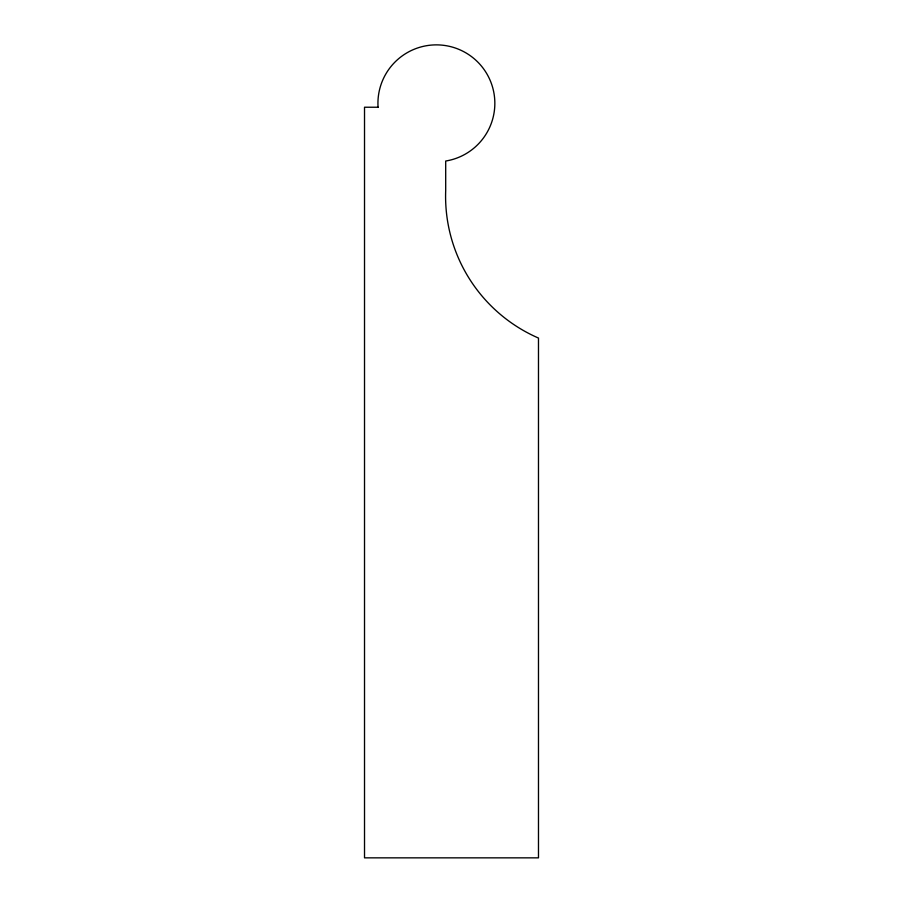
<?xml version="1.0" encoding="UTF-8"?>
<svg xmlns="http://www.w3.org/2000/svg" width="903" height="903" viewBox="0 0 903 903"><rect width="100%" height="100%" fill="white"/><g stroke="black" fill="none" stroke-linecap="round" stroke-linejoin="round"><path stroke-width="1.35" d="M378.064 107.231L364.519 107.231L364.519 857.85L538.481 857.85L538.481 338.061A154.458 154.458 0 0 1 445.698 190.533L445.698 161.027A58.458 58.458 0 0 0 494.359 95.808A58.458 58.458 0 0 0 430.675 45.15A58.458 58.458 0 0 0 378.064 107.231"/></g></svg>
